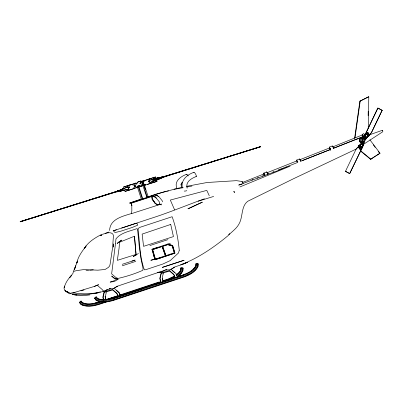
<?xml version="1.0" encoding="UTF-8"?>
<svg xmlns="http://www.w3.org/2000/svg" width="403" height="403" viewBox="0 0 403 403"><rect width="100%" height="100%" fill="white"/><g stroke="black" fill="none" stroke-linecap="round" stroke-linejoin="round"><path stroke-width="0.6" d="M368.146 115.641L368.221 111.248M368.241 128.723L368.795 96.725L359.869 101.173L354.59 138.456M108.704 301.187C100.009 303.807 90.121 308.925 81.114 304.592L79.376 302.391L81.033 301.021L82.419 302.648C87.169 304.905 92.71 303.791 97.546 302.421L97.4 302.819L100.805 301.716M97.879 302.683C92.947 304.089 87.295 305.197 82.464 302.87L81.033 301.021M178.705 276.307C185.012 274.236 192.332 272.025 195.782 265.849L195.939 263.713L198.085 263.844L197.979 266.63C195.329 271.975 189.652 274.927 184.292 276.916L113.288 300.472C107.818 302.069 101.516 303.106 96.216 300.386L94.478 298.185L96.136 296.82L97.521 298.447C105.007 301.751 113.021 297.862 120.336 295.883L132.164 292.2L131.146 292.246L118.598 296.366L119.389 296.15M114.467 297.711L114.563 298.039C109.127 299.6 102.956 301.243 97.566 298.663L96.136 296.82M177.975 276.569L181.35 273.435L182.871 270.836L182.977 268.045L180.831 267.919L180.68 270.055L179.597 271.904L176.585 274.7M180.801 269.683L180.831 267.919M181.4 267.884L181.239 270.101L180.096 272.06L177.028 274.906M182.287 267.94L182.116 270.353L180.811 272.574L177.617 275.541M182.977 268.045L182.791 270.655L181.335 273.148L178.01 276.231M195.863 266.03L195.939 263.713M196.503 263.678L196.342 265.894C193.757 270.816 188.332 273.289 183.355 275.108M197.389 263.733L197.218 266.146C194.659 271.148 189.259 273.828 184.221 275.723L113.308 299.248C108.155 300.734 102.231 301.817 97.209 299.323L95.647 297.485L96.136 296.976M198.085 263.844L197.893 266.448C195.274 271.693 189.677 274.564 184.413 276.529L112.956 300.205M76.908 263.003C77.915 256.494 82.373 251.124 86.111 245.921L84.348 248.429C88.071 242.168 94.468 238.228 100.715 234.848M355.003 137.755L360.196 101.082L368.795 96.725M364.211 139.806L363.566 141.166L362.282 141.886L364.181 142.904L365.012 140.234L365.717 139.67A1.269 0.257 25.5 0 0 364.952 139.111A1.269 0.257 25.5 0 0 363.818 138.652L364.211 139.806L365.012 140.234M131.333 203.132L131.897 205.606L131.202 203.152L131.791 205.666L131.852 210.88L131.378 213.671L155.417 205.933L159.638 203.978M356.176 148.989L358.267 147.04L359.788 149.145L360.665 149.382L361.592 148.878L360.69 149.372L359.844 149.13L359.194 147.81L358.257 147.08L358.65 146.319L359.602 146.989L359.965 147.8A1.552 1.481 74.4 0 0 361.128 148.4L362.04 148.097L349.678 173.597L345.472 171.335L356.197 148.974C359.547 145.266 358.121 146.264 361.153 148.44L362.04 148.097L363.133 145.392L362.524 146.616L361.637 146.883L360.695 146.38L360.393 145.483L361.007 144.254L358.776 145.543L358.907 145.775M361.788 144.4L360.987 144.667L361.531 143.443L361.209 143.418L360.227 144.879L360.675 143.926L360.463 144.37M363.103 144.163L362.181 143.664L363.103 144.163L362.841 144.964L363.113 145.805L363.199 145.302M109.621 230.501C109.802 219.061 122.789 216.23 131.464 213.53M364.871 137.332L364.403 136.965L363.032 138.184M76.943 263.038L77.376 260.973L74.55 269.315L75.719 265.804L73.608 271.007M158.651 179.199L152.989 181.058L154.782 180.408L154.823 179.29L160.198 177.527L159.22 177.557L160.072 177.391L152.586 179.829L153.069 179.35L158.087 177.763L155.578 178.413M124.507 188.413L120.154 189.904C121.207 188.654 122.149 191.576 120.537 191.072L121.162 190.851M106.347 292.225L105.334 296.648L106.06 299.963M163.432 272.791L162.278 277.763L163.124 281.626L162.656 280.946M361.778 138.874C361.778 137.413 360.881 139.645 362.408 138.637M361.904 138.959L362.569 138.839L361.244 139.085A1.365 1.305 74.4 0 0 362.03 141.453M156.943 178.751L260.403 146.798L156.817 179.179L154.792 180.171L162.893 177.501L154.782 180.408L154.435 179.34L154.863 179.063L156.943 178.751L162.686 176.867L159.19 177.663M365.204 137.312L366.131 137.806L365.204 137.312L365.556 136.481L365.284 135.645L364.554 137.091C363.713 137.141 365.058 133.987 365.813 133.539L366.166 132.753L366.997 132.275C368.533 132.164 368.146 134.244 369.475 134.526L369.118 135.312L367.405 133.469L366.599 133.197L365.798 133.514L364.861 136.174L365.405 134.97L366.503 134.642L367.45 135.146L367.763 136.043L366.987 137.312L367.763 136.043M363.929 137.695L363.894 137.821A1.28 0.257 25.5 0 0 364.231 138.128M362.604 145.982L362.121 147.488L362.403 147.407L361.471 147.705A1.552 1.481 74.4 0 1 360.332 147.095C358.373 144.576 359.526 145.508 360.353 147.085A1.4 1.335 74.4 0 0 361.436 147.664L362.403 147.407M363.708 143.967L363.748 143.841A1.28 0.257 25.5 0 0 362.977 143.272A1.28 0.257 25.5 0 0 361.829 142.813L361.466 142.914A1.28 0.257 25.5 0 0 361.808 143.221M366.131 138.869L366.171 138.743A1.28 0.257 25.5 0 0 365.4 138.179A1.28 0.257 25.5 0 0 364.252 137.72L363.708 137.801A1.461 0.297 25.5 0 0 364.095 138.153M366.468 138.113L366.105 138.214L367.41 136.778L366.609 137.045M366.262 139L366.312 138.859A1.461 0.297 25.5 0 0 365.43 138.214A1.461 0.297 25.5 0 0 364.121 137.685M124.567 190.06L125.006 191.395L125.736 191.188L133.438 188.785L133.851 187.511L135.02 187.017L134.34 184.932L133.096 185.199L132.008 184.398L127.736 185.728L128.416 187.808L129.469 187.481L128.411 187.808M158.228 177.894L153.014 179.562L149.175 180.292L156.042 178.403L155.578 176.977L144.309 180.559L143.896 181.829L143.01 182.227L143.161 183.335L143.69 184.312L144.652 184.141L145.745 184.947L157.009 181.365L156.576 180.03L149.835 182.509L158.621 179.385M120.568 295.938L119.056 292.427L114.674 288.714M175.295 277.783L173.779 274.272L169.401 270.559L161.25 272.831L159.825 278.156L160.439 281.682L160.908 282.362L160.062 278.498L161.215 273.526L169.598 271.073L173.789 274.675L175.169 277.803M171.618 269.824L175.995 273.536L177.511 277.047L182.771 275.304M101.088 234.768L102.13 234.375A24.069 0.338 -18.1 0 0 104.327 233.76C107.067 232.974 110.558 231.665 112.865 234.098L113.45 235.629L112.583 247.744L110.11 264.222L109.656 265.92L108.478 267.35L105.233 269.406L104.191 269.567L97.818 270.176L83.809 269.567L76.147 270.705L73.447 271.456L72.888 273.471L69.583 277.682L71.543 275.415C68.162 278.805 65.372 282.911 64.238 287.611L64.752 286.065C62.49 289.354 65.77 291.712 68.56 292.88L66.011 291.304M268 173.9L266.721 171.935L263.814 173.089L263.769 174.328M264.741 175.491L264.121 173.889L264.101 174.509M266.544 172.323L266.721 171.935M300.834 161.789L300.326 159.946L299.429 158.973L296.658 160.072L296.613 161.306M296.88 161.064L297.419 161.356L297.585 162.474L286.07 167.038M299.253 159.361L299.429 158.973M333.684 148.767L333.175 146.929L332.274 145.951L329.367 147.105L329.322 148.344M329.589 148.103L330.122 148.395L330.294 149.508L300.93 161.145M332.097 146.339L332.274 145.951M330.601 150.309L330.646 149.07L329.367 147.105M362.433 135.081L362.972 135.373L363.138 136.491L333.2 148.354M363.42 133.927L363.597 133.539L364.005 133.761L364.876 135.504M361.153 148.44L361.995 148.082L349.678 173.597M368.508 136.018L368.765 136.133C369.803 135.02 367.808 135.015 367.793 133.831A1.552 1.481 74.4 0 0 366.685 133.217L365.571 133.574M359.098 145.453L358.524 146.229L359.078 146.697M363.456 138.753L361.919 141.987M360.987 144.667L361.441 143.715L361.128 144.249M363.113 145.805L363.566 144.853L362.912 145.352M367.183 137.257L365.058 136.118L364.428 136.718L365.118 136.209M365.017 136.209L364.826 136.607L365.284 135.645M365.058 136.118L365.405 134.97M366.72 137.358L367.143 137.342L366.952 137.745L367.41 136.778M358.776 145.543L361.078 143.816M361.884 146.813L360.942 146.309L360.625 145.418L361.209 144.198L363.335 145.337L362.75 146.556L361.637 146.883M368.881 135.458L371.425 132.683L382.13 110.316L371.425 132.683L369.405 134.577L368.498 133.836L368.191 132.914L366.942 132.29L367.546 132.355M368.549 136.194L369.002 135.423M359.053 145.478L358.61 146.249M365.617 133.595L377.858 108.064L380.654 109.525M181.652 182.987L181.043 184.957L181.028 184.589L181.803 187.828M364.916 135.463L364.065 136.819L365.143 135.04L365.204 134.264L366.458 133.932A1.4 1.335 74.4 0 1 367.536 134.511C368.695 136.264 368.74 136.219 367.506 134.516A1.552 1.481 74.4 0 0 366.367 133.907L365.491 134.189M180.761 270.237L179.617 272.196L177.864 273.823M195.576 266.519L194.72 267.99L192.966 269.617M139.015 181.587L137.947 181.954L136.481 184.272A2.217 1.536 72.7 0 1 138.073 182.75M363.415 144.39L382.79 131.746L382.805 131.182L382.321 130.315L369.022 134.99M181.451 183.289L182.413 182.257M363.33 137.942C363.335 138.758 362.176 138.37 362.886 137.987M228.718 234.753L229.67 233.554M79.371 302.547L81.028 301.182M363.526 137.428L364.458 136.834L365.667 138.582M363.063 138.234L362.373 138.3L364.554 137.091M363.214 137.917L364.005 136.96M362 141.251L361.823 140.718L362.257 140.99M362.912 142.279L363.148 142.128M382.321 130.315L382.281 130.763M94.478 298.341L95.647 297.485M363.728 137.544L364.09 137.247M345.472 171.335L349.708 173.587M134.713 183.818L135.947 183.395L132.008 184.398M107.51 289.409L104.614 291.157L102.911 291.213M157.875 272.191L157.588 272.398L161.558 272.267L165.568 269.753M105.818 290.588L106.755 289.938M114.21 288.125L117.379 286.206L113.369 288.719L109.037 288.825L109.399 288.85M171.154 269.234L174.323 267.315L170.313 269.829L165.981 269.934L166.343 269.965M174.761 275.944L168.373 278.926L162.701 280.81M190.725 271.466L191.652 270.836M360.494 150.999L370.584 159.316L375.138 156.324M375.641 155.991L380.014 153.246L369.878 139.765M370.584 159.316L380.014 153.246M94.403 286.407L98.518 284.735L94.403 286.407L73.386 292.774L71.598 292.276M366.987 137.312L368.765 136.133M367.073 137.136L368.836 136.133M117.112 278.841L113.445 281.032L110.145 282.115L114.402 281.485L118.074 279.294L117.56 278.836L114.326 278.08L111.671 276.065L113.883 278.09L118.074 279.294M120.804 189.848L120.134 190.09L124.436 188.256M186.322 174.393C180.106 176.761 173.879 181.511 176.977 188.71M138.501 253.487L133.176 256.535L136.526 254.807M157.704 178.494L156.878 178.962L162.741 177.033L161.316 177.154L167.618 175.562L260.343 146.621M367.027 132.27L366.166 132.753L377.888 108.059L382.13 110.316M193.908 172.298C187.022 174.751 180.811 179.955 182.252 187.833M196.377 176.459C190.906 178.509 185.35 182.045 187.123 188.236M122.769 188.957L121.958 189.269L127.882 186.942L124.038 188.433L123.57 187.007L134.879 183.436M131.202 203.152L131.685 202.946M132.753 202.739L151.362 196.624L152.112 196.906L153.79 196.08L156.56 198.044M131.378 213.671L131.675 213.525M119.223 296.034L118.442 296.412L116.84 293.162L112.457 289.45L104.075 291.908L102.881 297.046L103.395 299.983M175.386 277.521L176.166 277.148M356.146 149.085L293.596 178.69L247.649 201.324C240.777 206.83 243.17 217.131 238.878 224.179C236.284 228.985 231.498 231.876 227.897 235.8C213.736 247.507 198.014 258.268 180.761 264.816L187.506 262.272L183.204 264.126L173.869 267.249M120.134 190.09L121.046 189.667L117.716 190.962L121.096 189.838M117.983 191.087L20.15 221.685L122.487 189.516M105.158 233.408L108.745 232.037M204.487 198.78C186.413 205.313 168.716 212.784 150.384 218.562L121.651 228.043M362.166 138.189L363.128 137.826M366.599 133.197L365.798 133.514M169.91 278.599L173.774 276.932M174.252 276.801L168.731 279.183L162.888 281.123M169.119 279.929L174.736 277.506M186.216 275.677L187.934 274.937M125.232 189.657L128.658 189.118L122.522 190.705L124.739 189.868M137.393 186.916L138.3 186.619L137.715 186.796M142.833 199.153L138.995 186.947L142.813 185.707M239.82 186.982L290.084 166.172L238.682 185.078L242.082 184.226M134.466 236.208L119.515 242.279L119.087 248.092L117.338 260.348L136.028 254.454L134.466 236.208L136.028 254.454M242.243 182.564L264.121 173.889M267.028 172.736L296.966 160.873M299.736 159.774L329.674 147.906M362.519 134.889L332.787 146.868M282.04 168.635L283.193 168.177M301.943 160.747L330.46 149.513M333.367 148.364L354.902 139.881L363.158 137.025M155.281 180.348L160.454 178.559M122.522 190.705L123.958 190.211M121.958 189.269L122.583 189.042M122.623 190.478L122.381 190.574L123.242 190.412L121.394 190.906L120.965 189.601M251.865 180.03L253.034 179.582M257.109 178.025L258.273 177.582M262.348 176.025L263.512 175.582M267.592 174.02L268.756 173.577M272.831 172.021L273.995 171.577M278.075 170.021L282.15 168.464M283.314 168.016L286.226 166.902M105.541 290.583L110.613 288.644M364.272 136.375L364.66 136.229M156.737 180.02L157.845 179.506M120.678 190.836L120.411 190.936L121.419 190.8L120.537 191.072M153.533 195.974L153.79 196.08L151.614 196.729L152.067 199.077L155.069 203.409L157.674 205.072L161.568 204.009M155.276 180.141L167.678 175.738L260.403 146.798M151.362 196.624L153.221 195.944L151.06 196.664M158.293 179.345L159.643 178.861M130.164 203.092L130.658 202.916M161.089 204.195L157.724 204.759L155.115 203.092L152.561 199.248L152.112 196.906L156.913 195.43L158.374 196.362M141.896 181.415L140.874 181.007L139.806 181.375L140.894 182.897A2.217 1.536 72.7 0 1 141.811 181.385M123.57 187.007L130.35 184.831M144.203 180.831L143.377 181.113L151.412 178.252M150.123 183.577L148.793 179.154L155.578 176.977M118.366 190.906L117.767 191.128L119.011 190.458L112.931 192.73L20.15 221.685M118.467 191.218L117.862 191.435L121.419 190.8M118.517 191.38L117.923 191.596L119.288 191.309L112.986 192.906L20.205 221.862M129.388 187.692L128.255 188.08L127.509 185.803M149.548 181.436L148.269 181.834L149.337 181.244M148.269 181.834L149.402 181.446M125.006 191.395L136.31 187.823M116.366 286.543L166.872 269.587M361.219 138.219L361.743 138.043M133.277 202.019L134.627 201.565M157.674 205.072L159.351 204.507L161.492 204.895M141.085 183.158L140.048 183.491L139.962 183.229L140.798 182.947M140.048 183.491L140.884 183.214M155.266 259.149L152.495 249.623L162.071 246.465L165.411 255.799L165.865 255.648L162.691 246.283L167.799 244.601L172.343 245.956L174.373 252.812L155.266 259.149L153.946 256.273L151.976 249.301L157.155 247.583M153.946 256.273L155.019 259.749L174.947 253.129L172.706 245.568L167.789 244.097M141.126 199.077L129.655 203.021M155.019 259.749L174.947 253.129M144.365 185.214L144.974 184.871L144.672 185.133M146.647 197.243L149.916 196.16M150.46 195.979L157.004 193.813L166.368 191.42M113.097 230.859L115.268 230.143M95.823 303.257L95.733 302.925L99.909 301.54M105.757 299.696L117.888 295.676M119.661 295.087L159.266 281.949M106.075 299.666L114.371 297.157M96.992 302.87L99.919 301.897M106.961 299.565L114.301 296.94M106.73 299.691L118.437 295.867M120.22 295.273L160.671 281.858M117.424 296.633L120.658 295.676M121.761 295.192L177.602 276.785M113.092 298.416L118.351 296.673M131.277 292.387L143.765 288.241M154.475 284.689L172.917 278.574M103.022 301.857C96.428 304.099 88.821 306.728 82.101 303.524L80.54 301.691M183.839 274.977L112.986 298.482L112.654 298.215M106.457 301.585C98.614 304.109 89.622 308.144 81.542 304.24L79.854 302.255M149.301 197.037L131.222 202.895M115.55 230.063L135.781 223.408L137.131 223.645L137.574 224.164L137.65 225.212L132.199 227.458L120.87 231.186L115.021 232.551L113.419 230.904L116.452 229.755M151.976 249.301L170.343 243.226M152.495 249.623L162.238 246.435L165.411 255.799M131.877 261.144L135.136 260.076L122.174 264.338M139.962 183.229L141 182.891M148.203 181.632L149.473 181.234M133.438 188.785L134.909 188.302M147.11 184.453L157.009 181.365M149.886 245.558L167.865 239.669M122.255 265.804L135.821 261.346M121.721 189.546L123.293 189.037M140.995 186.267L142.425 185.808M140.909 186.352L138.995 186.947M137.947 181.954L140.874 181.007M141.916 184.776L137.156 186.342L139.69 185.471A2.217 1.536 72.7 0 1 138.103 186.997M198.135 201.208L213.681 196.432M118.578 190.901L119.741 190.548M157.724 204.759L159.779 204.135L159.497 202.089L156.465 198.316L154.153 196.679M131.126 202.613L163.558 191.989L173.406 189.491L183.284 187.662M359.869 101.173L360.196 101.082M364.141 137.035L364.403 136.965M367.143 137.342L366.554 137.856M365.833 138.441L365.531 138.033M363.229 142.219L362.216 141.005M363.073 142.45L361.959 141.262M361.169 143.544L361.531 143.443M360.811 144.309L361.31 144.198L363.375 145.251M362.937 145.448L363.335 145.337M131.146 292.246L132.093 291.984M95.733 302.925L97.546 302.421M80.842 290.86L84.041 289.979M137.232 187.486L137.766 187.324M241.901 181.597L242.238 181.501L242.677 182.055L243.085 183.471M157.366 178.055L160.198 177.527M153.2 179.018L154.389 178.715M161.568 257.557L150.843 260.252L154.712 259.285M153.1 179.048L154.193 178.781M113.434 300.074C108.054 301.64 101.863 302.688 96.644 300.034L94.957 298.049M173.945 189.178L182.342 187.289M186.539 186.342L207.132 182.494L236.445 180.665L242.238 181.501M156.838 179.814L157.895 179.587M152.112 196.906L156.913 195.43L159.22 197.037L162.253 200.81L162.495 201.913M167.3 191.188L168.535 190.957M186.992 186.977L191.934 186.06M172.706 245.568L167.623 244.122M165.865 255.648L162.525 246.314L167.633 244.626L172.343 245.956M174.373 252.812L172.177 245.981M361.451 138.315L362.126 138.214M89.607 270.292L93.305 269.748M89.864 294.905C84.041 295.691 78.001 295.873 72.288 294.331M99.476 292.054L100.528 291.979M95.158 293.434L98.619 292.669C88.257 294.376 76.051 297.006 66.505 291.374L68.898 292.573M197.601 263.975L198.17 263.945M183.068 268.146L180.922 268.02M103.903 301.766L106.911 301.64M158.444 272.171L161.845 272.06M97.445 285.425L102.357 289.666L103.39 291.142L103.239 291.505C93.506 293.777 83.31 294.653 73.386 292.774L74.066 292.774M103.767 290.986L104.901 290.951M145.322 184.957L144.637 184.972L145.745 184.947M135.972 187.677L136.652 187.662M169.945 269.803L170.313 269.829M113.006 288.694L113.369 288.719M363.385 143.942L363.929 143.856A1.461 0.297 25.5 0 0 363.053 143.211A1.461 0.297 25.5 0 0 361.743 142.687L361.33 142.803A1.461 0.297 25.5 0 0 361.718 143.151M98.811 301.303L99.934 301.424M102.181 301.671L103.299 301.792M85.391 305.691L87.073 305.877M72.006 294.432L76.777 295.087M358.534 146.41L359.063 146.667M360.091 149.306L360.614 149.397M70.857 293.666L69.457 293.792L64.933 290.316L66.122 291.374M86.01 270.206L88.68 270.786M363.702 138.924L363.395 138.823A0.564 0.539 74.4 0 0 362.67 139.065L362.393 139.66A0.564 0.539 74.4 0 0 362.645 140.415L362.912 140.617M98.282 301.076L96.166 300.17L95.491 299.374M83.708 305.504L81.063 304.376L79.376 302.391M380.593 109.54L382.089 110.316M363.818 138.652L365.717 139.67M363.566 141.166L364.367 141.594M358.252 147.115L358.821 147.422M296.658 160.072L297.938 162.036M263.814 173.089L265.093 175.053M365.707 138.572L364.201 137.096M369.339 134.632L368.443 133.851L368.135 132.93M137.539 187.4L141.287 199.027M153.649 181.123L153.049 181.36L152.445 179.506M360.358 150.526L370.911 159.225M172.066 270.383L174.756 272.685M116.467 290.427L119.061 292.83L120.442 295.958M152.067 199.077L155.115 203.092M373.309 144.848L374.06 145.846M374.432 146.349L375.183 147.347M378.185 151.342L379.686 153.336M362.549 136.315L363.446 137.287L363.113 135.06L362.211 134.088L362.166 135.322M329.699 149.332L330.188 150.082M299.943 159.885L300.376 160.757M135.353 185.773L135.882 186.75A2.237 1.547 72.7 0 0 136.834 187.41L136.713 187.093M135.02 187.017L134.34 184.932M174.605 209.867L170.333 200.049L206.794 190.397L209.273 195.752M176.005 273.939L176.927 276.025M118.225 296.694L116.845 293.56L112.654 289.964L104.271 292.412L103.118 297.384L103.722 300.144M129.061 190.151L128.255 188.08L129.539 187.682L128.794 185.4M333.034 147.241L333.286 148.163M267.481 173.225L267.733 174.146M143.916 185.783L145.372 189.576L144.148 185.718M362.876 141.705L363.043 142.148M142.909 185.672L146.833 197.218M154.314 177.411L154.782 178.836M155.311 180.463L155.749 181.798M148.576 179.224L149.256 181.305M144.642 184.614L144.753 184.947M145.795 189.425L148.38 197.344M143.01 182.227L143.69 184.312M144.828 189.742L147.231 197.097M140.063 183.204L140.148 183.466M138.405 186.952L142.249 198.709M122.714 188.881L123.247 190.503M172.711 246.173L174.605 252.575M144.425 185.012L145.74 189.45M152.661 249.598L155.432 259.119M152.087 249.281L155.13 259.728M162.248 278.599L162.449 279.773M105.097 296.311L105.505 298.663M132.668 202.769A72.218 1.008 -18.1 0 1 131.262 203.157M186.826 190.609A2.438 0.892 -1.3 0 1 184.191 191.072M193.878 172.56A2.438 0.509 60.9 0 1 195.621 174.187A2.438 0.509 60.9 0 1 195.974 176.368M186.156 174.66A2.438 0.912 60.1 0 1 188.307 175.95M362.282 141.886A1.269 0.257 25.5 0 1 363.415 142.345A1.269 0.257 25.5 0 1 364.181 142.904M143.186 185.607A2.217 1.536 72.7 0 1 141.569 184.962M145.015 184.816A2.237 1.552 72.7 0 1 142.828 184.579L142.148 182.499A2.237 1.552 72.7 0 1 143.755 180.962M145.125 185.083A2.554 1.768 72.7 0 1 142.632 184.811L141.856 182.433A2.554 1.768 72.7 0 1 143.69 180.675M135.574 183.551A2.237 1.547 72.7 0 1 136.123 183.143M137.675 187.677A2.554 1.768 72.7 0 1 135.811 186.937L135.035 184.559A2.554 1.768 72.7 0 1 136.088 182.821M131.328 202.543A71.22 0.992 -18.1 0 1 129.821 202.966M131.423 202.825A71.22 0.992 -18.1 0 1 129.917 203.248M361.849 142.889A2.766 2.64 74.4 0 1 359.476 139.221A2.766 2.64 74.4 0 1 363.435 137.871M361.778 142.909A2.766 2.64 74.4 0 1 359.325 139.579A2.766 2.64 74.4 0 1 362.755 137.564M361.939 142.284A2.176 2.075 74.4 0 1 360.176 139.136A2.176 2.075 74.4 0 1 363.612 138.723M113.5 243.986L113.288 247.029L113.5 243.986M115.53 243.372L111.641 273.844L115.923 277.546L117.958 278.433C126.416 276.539 134.929 273.803 142.848 270.297L143.04 268.509L140.813 257.91L139.287 246.767L137.614 229.745L137.151 228.551C130.033 231.216 120.829 232.566 115.963 238.893L115.53 243.372M179.264 250.273L178.443 253.029L170.131 260.655L162.802 264.041L145.664 269.723L144.36 269.803C139.685 257.099 139.821 243.049 138.073 229.685L138.708 228.038L140.415 227.166L172.141 216.718C176.02 227.428 178.151 238.949 179.264 250.273M119.081 241.936L117.132 243.432L121.635 240.117L119.081 241.936M202.296 202.18L187.994 208.809L202.296 202.18M170.706 224.431L142.133 234.098L143.569 246.344L173.446 236.591L170.706 224.431M184.035 260.278L162.364 267.385L184.035 260.278M100.805 235.392L100.312 235.528L101.793 235.12L100.805 235.392M234.118 191.843L233.841 191.385L234.45 192.538L234.118 191.843"/></g></svg>
